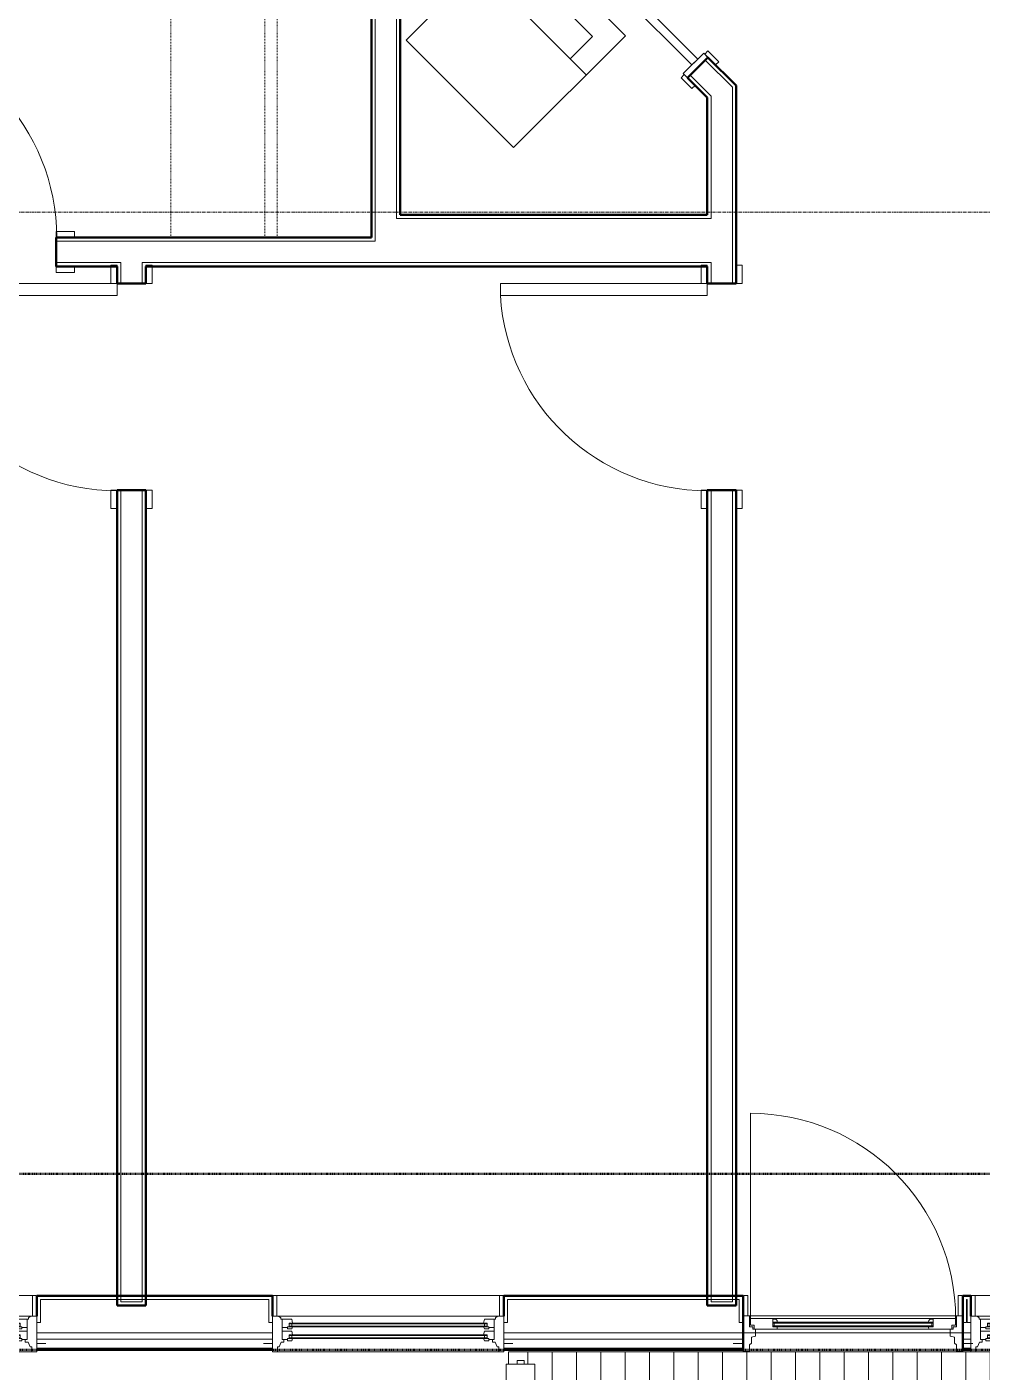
# Model space of a CAD drawing. Header units: inches. Extents: x -4218 to -1830, y 9767 to 12426.
# Drawn here: x -2408.9 to -2251.9, y 9976.5 to 10197.6 of the extents above; entities that cross this region are included whole.
import ezdxf

# ---------------------------------------------------------------- set-up
doc = ezdxf.new("R2010")
doc.units = ezdxf.units.IN
doc.header["$MEASUREMENT"] = 0
for name, pattern in [('Dash', [0.25, 0.125, -0.125]), ('Dash 1_16_', [0.125, 0.0625, -0.0625]), ('Grid Line 1_2_', [0.875, 0.5, -0.125, 0.125, -0.125])]:
    doc.linetypes.add(name, pattern=pattern)
for name, color, linetype, lineweight in [('0-1', 7, 'Continuous', 5), ('0-2', 252, 'Continuous', 9), ('A-DOOR-1', 10, 'Continuous', 9), ('A-DOOR-2', 50, 'Continuous', 20), ('A-DOOR-4', 31, 'Continuous', 9), ('A-DOOR-5', 31, 'Continuous', 20), ('A-DOOR-FRAM', 31, 'Continuous', 20), ('A-DOOR-FRAM-1', 50, 'Continuous', 20), ('A-DOOR-FRAM-2', 31, 'Continuous', 9), ('A-DOOR-GLAZ', 31, 'Continuous', 9), ('A-FLOR-4', 192, 'Continuous', 9), ('A-FLOR-HRAL', 11, 'Continuous', 9), ('A-FLOR-PATT-1', 9, 'Continuous', 9), ('A-GLAZ-1', 151, 'Continuous', 9), ('A-GLAZ-2', 151, 'Continuous', 20), ('A-WALL', 113, 'Continuous', 13), ('A-WALL-1', 7, 'Continuous', 50), ('A-WALL-2', 250, 'Continuous', 13), ('A-WALL-8', 113, 'Continuous', 50), ('C-PROP-LINE-1', 91, 'Dash 1_16_', 50), ('I-WALL-1', 7, 'Continuous', 50), ('P-SANR-FIXT-1', 10, 'Continuous', 9), ('Q-CASE-HDLN-1', 10, 'Dash', 9), ('S-GRID-1', 1, 'Grid Line 1_2_', 9)]:
    doc.layers.add(name, color=color, linetype=linetype, lineweight=lineweight)

# ---------------------------------------------------------------- blocks, each defined once
blk = doc.blocks.new('OD_CW_Closet - OD_CW_Closet-3115502-BACKGROUND - 2ND FLOOR')
at = {"layer": 'Q-CASE-HDLN-1'}
for p, q in [((78.86, 24), (0.74, 24)), ((0.74, 24), (0.74, -9)), ((78.86, -9), (78.86, 24)), ((0.74, 8.5), (78.86, 8.5)), ((0.74, 6.5), (78.86, 6.5)), ((0.74, -9), (78.86, -9))]:
    blk.add_line(p, q, dxfattribs=at)
blk = doc.blocks.new('Stacked Washer and Dryer - 26_x25_ - Private-1352637-BACKGROUND - 2ND FLOOR')
at = {"layer": 'P-SANR-FIXT-1'}
for p, q in [((0, 12.5), (26, 12.5)), ((0, 12.5), (0, -12.5)), ((16.90625, 12.5), (16.90625, -12.5)), ((26, 12.5), (26, -12.5)), ((16.90625, 8.75), (22.09375, 8.75)), ((22.09375, 8.75), (22.09375, -8.75)), ((22.09375, -8.75), (16.90625, -8.75)), ((26, -12.5), (0, -12.5))]:
    blk.add_line(p, q, dxfattribs=at)
blk = doc.blocks.new('SLIDING - FLUSH - 5-0 x 6-8-3203585-BACKGROUND - 2ND FLOOR')
at = {"layer": 'A-DOOR-1'}
for p, q in [((-30.25, 3), (-32.75, 3)), ((-32.75, 3), (-32.75, 2.25)), ((-32.75, 2.25), (-30.25, 2.25)), ((-30.25, 2.25), (-30.25, 3)), ((30.25, 3), (30.25, 2.25)), ((32.75, 3), (30.25, 3)), ((30.25, 2.25), (32.75, 2.25)), ((32.75, 2.25), (32.75, 3)), ((-30.25, -2.5), (-32.75, -2.5)), ((-32.75, -2.5), (-32.75, -3.25)), ((-32.75, -3.25), (-30.25, -3.25)), ((-30.25, -3.25), (-30.25, -2.5)), ((32.75, -2.5), (30.25, -2.5)), ((30.25, -2.5), (30.25, -3.25)), ((30.25, -3.25), (32.75, -3.25)), ((32.75, -3.25), (32.75, -2.5))]:
    blk.add_line(p, q, dxfattribs=at)
at = {"layer": 'A-DOOR-2'}
for p, q in [((1, 2.25), (-30, 2.25)), ((-30, 2.25), (-30, 0.87)), ((1, 0.87), (1, 2.25)), ((-30, 0.87), (1, 0.87)), ((30, 0.87), (-1, 0.87)), ((-1, 0.87), (-1, -0.5)), ((30, -0.5), (30, 0.87)), ((-1, -0.5), (30, -0.5))]:
    blk.add_line(p, q, dxfattribs=at)
at = {"layer": 'A-DOOR-FRAM-1'}
for p, q in [((-30, 2.25), (-31, 2.25)), ((-31, 2.25), (-31, -2.5)), ((-30, -2.5), (-30, 2.25)), ((31, 2.25), (30, 2.25)), ((30, 2.25), (30, -2.5)), ((31, -2.5), (31, 2.25)), ((-31, -2.5), (-30, -2.5)), ((30, -2.5), (31, -2.5))]:
    blk.add_line(p, q, dxfattribs=at)
blk = doc.blocks.new('SWING - SINGLE - FLUSH - 2-10 x 6-8 - PRIVACY-3199407-BACKGROUND - 2ND FLOOR')
at = {"layer": 'A-DOOR-1'}
blk.add_arc((17, 2.37), 34.07, 93.3657, 180, dxfattribs=at)
at = {"layer": 'A-DOOR-2'}
for p, q in [((15, 2.37), (15, 36.38)), ((17, 36.38), (15, 36.38)), ((17, 2.37), (17, 36.38)), ((17, 2.37), (15, 2.37))]:
    blk.add_line(p, q, dxfattribs=at)
at = {"layer": 'A-DOOR-FRAM-1'}
for p, q in [((-17, 3.37), (-20, 3.37)), ((-20, 3.37), (-20, 2.37)), ((-20, 2.37), (-17, 2.37)), ((-17, 2.37), (-17, 3.37)), ((20, 3.37), (17, 3.37)), ((17, 3.37), (17, 2.37)), ((17, 2.37), (20, 2.37)), ((20, 2.37), (20, 3.37)), ((-17, -2.38), (-20, -2.38)), ((-20, -2.38), (-20, -3.38)), ((-20, -3.38), (-17, -3.38)), ((-17, -3.38), (-17, -2.38)), ((20, -2.38), (17, -2.38)), ((17, -2.38), (17, -3.38)), ((17, -3.38), (20, -3.38)), ((20, -3.38), (20, -2.38))]:
    blk.add_line(p, q, dxfattribs=at)
blk = doc.blocks.new('SWING - SINGLE - FLUSH - 2-10 x 6-8 - PASSAGE-3199423-BACKGROUND - 2ND FLOOR')
at = {"layer": 'A-DOOR-1'}
blk.add_arc((17, -2.38), 34.07, 180, 266.6343, dxfattribs=at)
at = {"layer": 'A-DOOR-2'}
for p, q in [((15, -2.38), (15, -36.38)), ((17, -2.38), (15, -2.38)), ((17, -2.38), (17, -36.38)), ((17, -36.38), (15, -36.38))]:
    blk.add_line(p, q, dxfattribs=at)
at = {"layer": 'A-DOOR-FRAM-1'}
for p, q in [((-20, 2.37), (-20, 3.37)), ((-20, 3.37), (-17, 3.37)), ((-17, 2.37), (-20, 2.37)), ((-17, 3.37), (-17, 2.37)), ((17, 2.37), (17, 3.37)), ((17, 3.37), (20, 3.37)), ((20, 2.37), (17, 2.37)), ((20, 3.37), (20, 2.37)), ((-20, -2.38), (-17, -2.38)), ((-20, -3.38), (-20, -2.38)), ((-17, -3.38), (-20, -3.38)), ((-17, -2.38), (-17, -3.38)), ((17, -2.38), (20, -2.38)), ((17, -3.38), (17, -2.38)), ((20, -3.38), (17, -3.38)), ((20, -2.38), (20, -3.38))]:
    blk.add_line(p, q, dxfattribs=at)
blk = doc.blocks.new('CTR - 1st Phase - Unit Layouts_rvt-1-BACKGROUND - 2ND FLOOR')
at = {"layer": 'A-WALL-1'}
for p, q in [((-2352.3, 10241.22), (-2352.3, 10163)), ((-2347.55, 10166.75), (-2347.55, 10236.47)), ((-2296.96, 10192.6), (-2300.32, 10189.24)), ((-2292.32, 10187.96), (-2296.96, 10192.6)), ((-2300.32, 10189.24), (-2297.07, 10185.99)), ((-2292.32, 10187.08), (-2292.32, 10187.96)), ((-2292.32, 10181.24), (-2292.32, 10187.08)), ((-2297.07, 10185.99), (-2297.07, 10166.75)), ((-2292.32, 10155.45), (-2292.32, 10181.24)), ((-2352.3, 10163), (-2404.12, 10163)), ((-2404.12, 10163), (-2404.12, 10158.25)), ((-2404.12, 10158.25), (-2394.12, 10158.25)), ((-2394.12, 10158.25), (-2394.12, 10155.45)), ((-2389.37, 10155.45), (-2389.37, 10158.25)), ((-2389.37, 10158.25), (-2352.3, 10158.25)), ((-2352.3, 10158.25), (-2351.67, 10158.25)), ((-2351.67, 10158.25), (-2347.55, 10158.25)), ((-2297.07, 10158.25), (-2297.07, 10155.45)), ((-2394.12, 10155.45), (-2389.37, 10155.45)), ((-2297.07, 10155.45), (-2292.32, 10155.45)), ((-2394.12, 10121.45), (-2394.12, 9987.44)), ((-2389.37, 10121.45), (-2394.12, 10121.45)), ((-2389.37, 9987.44), (-2389.37, 10121.45)), ((-2297.07, 10121.45), (-2297.07, 9987.44)), ((-2292.32, 10121.45), (-2297.07, 10121.45)), ((-2292.32, 9987.44), (-2292.32, 10121.45)), ((-2394.12, 9987.44), (-2393.5, 9987.44)), ((-2393.5, 9987.44), (-2390, 9987.44)), ((-2390, 9987.44), (-2389.37, 9987.44)), ((-2297.07, 9987.44), (-2296.45, 9987.44)), ((-2296.45, 9987.44), (-2292.95, 9987.44)), ((-2292.95, 9987.44), (-2292.32, 9987.44))]:
    blk.add_line(p, q, dxfattribs=at)
at = {"layer": 'A-WALL-2'}
for p, q in [((-2351.67, 10240.59), (-2351.67, 10162.38)), ((-2348.17, 10237.09), (-2348.17, 10166.13)), ((-2292.95, 10187.7), (-2297.4, 10192.16)), ((-2296.45, 10186.25), (-2299.88, 10189.68)), ((-2292.95, 10187.7), (-2292.95, 10182.75)), ((-2296.45, 10186.25), (-2296.45, 10185.37)), ((-2296.45, 10166.13), (-2296.45, 10185.37)), ((-2292.95, 10182.75), (-2292.95, 10181.87)), ((-2292.95, 10155.45), (-2292.95, 10181.87)), ((-2347.55, 10166.13), (-2348.17, 10166.13)), ((-2297.07, 10166.13), (-2347.55, 10166.13)), ((-2296.45, 10166.13), (-2297.07, 10166.13)), ((-2352.3, 10162.38), (-2404.12, 10162.38)), ((-2352.3, 10162.38), (-2351.67, 10162.38)), ((-2393.5, 10158.88), (-2404.12, 10158.88)), ((-2393.5, 10158.88), (-2393.5, 10158.25)), ((-2393.5, 10155.45), (-2393.5, 10158.25)), ((-2390, 10158.88), (-2390, 10158.25)), ((-2352.3, 10158.88), (-2390, 10158.88)), ((-2390, 10155.45), (-2390, 10158.25)), ((-2352.3, 10158.88), (-2351.67, 10158.88)), ((-2348.17, 10158.88), (-2351.67, 10158.88)), ((-2347.55, 10158.88), (-2348.17, 10158.88)), ((-2297.07, 10158.88), (-2347.55, 10158.88)), ((-2296.45, 10158.88), (-2297.07, 10158.88)), ((-2296.45, 10155.45), (-2296.45, 10158.88)), ((-2393.5, 9988.06), (-2393.5, 10121.45)), ((-2390, 9988.06), (-2390, 10121.45)), ((-2296.45, 9988.06), (-2296.45, 10121.45)), ((-2292.95, 9988.06), (-2292.95, 10121.45)), ((-2393.5, 9988.06), (-2390, 9988.06)), ((-2296.45, 9988.06), (-2292.95, 9988.06))]:
    blk.add_line(p, q, dxfattribs=at)
at = {"layer": 'I-WALL-1'}
for p, q in [((-2297.07, 10166.75), (-2347.55, 10166.75)), ((-2347.55, 10158.25), (-2297.07, 10158.25))]:
    blk.add_line(p, q, dxfattribs=at)
at = {"layer": '0-2'}
for name, p, rotation in [('OD_CW_Closet - OD_CW_Closet-3115502-BACKGROUND - 2ND FLOOR', (-2376.3, 10241.87), 269.9999999999687), ('SLIDING - FLUSH - 5-0 x 6-8-3203585-BACKGROUND - 2ND FLOOR', (-2320.47, 10212.93), 314.9999999998772), ('Stacked Washer and Dryer - 26_x25_ - Private-1352637-BACKGROUND - 2ND FLOOR', (-2337.77, 10186.62), 44.99999999984976), ('SWING - SINGLE - FLUSH - 2-10 x 6-8 - PASSAGE-3199423-BACKGROUND - 2ND FLOOR', (-2421.12, 10160.63), 180), ('SWING - SINGLE - FLUSH - 2-10 x 6-8 - PRIVACY-3199407-BACKGROUND - 2ND FLOOR', (-2391.75, 10138.45), 90.00000000002112), ('SWING - SINGLE - FLUSH - 2-10 x 6-8 - PRIVACY-3199407-BACKGROUND - 2ND FLOOR', (-2294.7, 10138.45), 89.99999999994733)]:
    blk.add_blockref(name, p, dxfattribs=dict(at, rotation=rotation))
blk = doc.blocks.new('Door-Inswing-Andersen-400_Series-Single - 3_ 0-1_8_ x custom height - 2ND FLOOR-2896157-BACKGROUND - 2ND FLOOR')
at = {"layer": 'A-DOOR-4'}
blk.add_line((16.87, -0.66), (16.87, -34.41), dxfattribs=at)
blk.add_arc((16.87, -0.66), 33.75, 180, 270, dxfattribs=at)
at = {"layer": 'A-DOOR-5'}
for p, q in [((-16.26, 0.42), (-16.87, 0.41)), ((-16.87, 0.41), (-16.87, -0.66)), ((-16.26, 1.06), (-16.26, 0.42)), ((-16.26, 1.06), (-12.44, 1.06)), ((-13.19, 0.66), (-12.44, 0.66)), ((-13.19, -0.66), (-13.19, 0.66)), ((-12.44, 0.75), (-12.47, 1.06)), ((12.44, 1.06), (-12.44, 1.06)), ((-12.44, 0.66), (-12.44, 0.75)), ((16.26, 1.06), (12.44, 1.06)), ((12.44, 0.75), (12.47, 1.06)), ((12.44, 0.66), (12.44, 0.75)), ((13.19, 0.66), (12.44, 0.66)), ((13.19, -0.66), (13.19, 0.66)), ((16.26, 1.06), (16.26, 0.42)), ((16.26, 0.42), (16.87, 0.41)), ((16.87, 0.41), (16.87, -0.66)), ((-16.87, -0.66), (-12.44, -0.66)), ((-12.44, -0.09), (-13.19, -0.09)), ((-13.19, -0.59), (-12.67, -0.59)), ((-13.19, -0.66), (-13.19, -0.59)), ((-12.67, -0.59), (-12.47, -0.34)), ((-12.47, -0.34), (-12.44, -0.16)), ((-12.44, -0.16), (-12.44, -0.09)), ((12.44, -0.66), (-12.44, -0.66)), ((12.44, -0.09), (13.19, -0.09)), ((12.44, -0.16), (12.44, -0.09)), ((12.47, -0.34), (12.44, -0.16)), ((16.87, -0.66), (12.44, -0.66)), ((12.67, -0.59), (12.47, -0.34)), ((13.19, -0.59), (12.67, -0.59)), ((13.19, -0.66), (13.19, -0.59))]:
    blk.add_line(p, q, dxfattribs=at)
at = {"layer": 'A-DOOR-FRAM'}
for p, q in [((-18.06, 4.8), (-18.06, 4.44)), ((-18.06, 4.75), (-18.06, -1.13)), ((-18.06, 4.75), (-17.03, 4.75)), ((-18.06, 4.44), (-18.06, -1.13)), ((-17.03, 3.63), (-17.03, 4.75)), ((17.03, 3.63), (17.03, 4.75)), ((18.06, 4.75), (17.03, 4.75)), ((18.06, 4.44), (18.06, 4.8)), ((18.06, 4.75), (18.06, -1.13)), ((18.06, -1.13), (18.06, 4.44)), ((-19.69, 3.44), (-18.06, 3.44)), ((-16.69, 3.39), (-17.03, 3.63)), ((-16.69, 2.39), (-16.69, 3.39)), ((-16, 2.23), (-16.69, 2.39)), ((-16, 1.09), (-16, 2.23)), ((16, 2.23), (16.69, 2.39)), ((16, 1.09), (16, 2.23)), ((16.69, 3.39), (17.03, 3.63)), ((16.69, 2.39), (16.69, 3.39)), ((19.69, 3.44), (18.06, 3.44)), ((-17.03, 0.66), (-16.45, 0.66)), ((-17.03, -1.13), (-17.03, 0.66)), ((-16.45, 0.66), (-16.45, 1.09)), ((-16.45, 1.09), (-16, 1.09)), ((16.45, 1.09), (16, 1.09)), ((16.45, 0.66), (16.45, 1.09)), ((17.03, 0.66), (16.45, 0.66)), ((17.03, -1.13), (17.03, 0.66)), ((-18.06, -1.13), (-17.94, -1.13)), ((-17.69, -1.13), (-18.06, -1.13)), ((-18.06, -1.13), (-17.03, -1.13)), ((-17.31, -1.13), (17.31, -1.13)), ((18.06, -1.13), (17.03, -1.13)), ((17.94, -1.13), (18.06, -1.13))]:
    blk.add_line(p, q, dxfattribs=at)
at = {"layer": 'A-DOOR-FRAM-2'}
for p, q in [((-17.31, -1.13), (-17.94, -1.13)), ((-17.94, -1.13), (-17.94, -4.44)), ((-17.31, -4.44), (-17.31, -1.13)), ((17.94, -1.13), (17.31, -1.13)), ((17.31, -1.13), (17.31, -4.44)), ((17.94, -4.44), (17.94, -1.13)), ((-17.94, -4.44), (-17.31, -4.44)), ((17.31, -4.44), (17.94, -4.44))]:
    blk.add_line(p, q, dxfattribs=at)
at = {"layer": 'A-DOOR-GLAZ'}
for p, q in [((-12.44, 0.5), (-13.19, 0.5)), ((-13.19, 0.06), (-12.44, 0.06)), ((-12.98, 0.5), (-12.98, 0.06)), ((12.44, 0.66), (-12.44, 0.66)), ((12.44, 0.5), (-12.44, 0.5)), ((12.44, 0.06), (-12.44, 0.06)), ((12.44, 0.5), (13.19, 0.5)), ((13.19, 0.06), (12.44, 0.06)), ((12.98, 0.5), (12.98, 0.06)), ((12.44, -0.09), (-12.44, -0.09))]:
    blk.add_line(p, q, dxfattribs=at)
blk = doc.blocks.new('Window-Double_Hung-Andersen-400_Series-Tilt_Wash - DOUBLE HUNG - REVERSE COTTAGE - 2ND FLOOR-2888952-BACKGROUND - 2ND FLOOR')
at = {"layer": 'A-GLAZ-1'}
for p, q in [((-18.95, 4.44), (18.95, 4.44)), ((-18.95, 1.06), (-18.95, 4.44)), ((-18.32, 1.06), (-18.32, 4.44)), ((18.32, 1.06), (18.32, 4.44)), ((18.95, 4.44), (18.95, 1.06)), ((-19.01, 2.44), (-19.01, 3.94)), ((-19.01, 3.94), (-18.95, 3.94)), ((-18.95, 2.44), (-19.01, 2.44)), ((18.95, 3.94), (19.01, 3.94)), ((19.01, 2.44), (18.95, 2.44)), ((19.01, 3.94), (19.01, 2.44)), ((18.95, 1.06), (-18.95, 1.06)), ((-16.29, -0.19), (-15.7, -0.19)), ((-16.29, -0.56), (-15.7, -0.56)), ((-16.29, -2.13), (-15.7, -2.13)), ((-15.82, -0.56), (-15.82, -0.19)), ((-15.82, -2.5), (-15.82, -2.13)), ((-15.7, -0.06), (15.7, -0.06)), ((-15.7, -0.19), (15.7, -0.19)), ((-15.7, -0.56), (15.7, -0.56)), ((-15.7, -0.69), (15.7, -0.69)), ((-15.7, -2), (15.7, -2)), ((-15.7, -2.13), (15.7, -2.13)), ((16.29, -0.19), (15.7, -0.19)), ((16.29, -0.56), (15.7, -0.56)), ((16.29, -2.13), (15.7, -2.13)), ((15.82, -0.56), (15.82, -0.19)), ((15.82, -2.5), (15.82, -2.13)), ((-16.29, -2.5), (-15.7, -2.5)), ((-15.7, -2.5), (15.7, -2.5)), ((-15.7, -2.63), (15.7, -2.63)), ((16.29, -2.5), (15.7, -2.5))]:
    blk.add_line(p, q, dxfattribs=at)
at = {"layer": 'A-GLAZ-2'}
for p, q in [((-19.01, 1.06), (19.01, 1.06)), ((-19.01, -4.81), (-19.01, 1.06)), ((-17.67, 0.78), (-18, 1.06)), ((-17.67, 0.78), (-17.67, 0.56)), ((-17.67, 0.56), (-15.86, 0.56)), ((-17.42, -2.75), (-17.42, 0.56)), ((-15.86, 0.56), (-15.7, -0.06)), ((15.86, 0.56), (15.7, -0.06)), ((17.67, 0.56), (15.86, 0.56)), ((17.42, -2.75), (17.42, 0.56)), ((17.67, 0.78), (18, 1.06)), ((17.67, 0.78), (17.67, 0.56)), ((19.01, 1.06), (19.01, -4.81)), ((-17.42, -0.81), (-16.57, -0.81)), ((-17.42, -1.38), (-15.86, -1.38)), ((-16.57, -0.69), (-16.57, -1.03)), ((-15.7, -0.69), (-16.57, -0.69)), ((-15.86, -1.03), (-16.57, -1.03)), ((-16.29, -0.69), (-16.29, -0.06)), ((-15.7, -0.06), (-16.29, -0.06)), ((-16.29, -2.63), (-16.29, -2)), ((-15.7, -2), (-16.29, -2)), ((-15.86, -1.03), (-15.7, -0.69)), ((-15.86, -1.38), (-15.7, -2)), ((15.7, -0.06), (16.29, -0.06)), ((15.86, -1.03), (15.7, -0.69)), ((15.7, -0.69), (16.57, -0.69)), ((15.86, -1.38), (15.7, -2)), ((15.7, -2), (16.29, -2)), ((15.86, -1.03), (16.57, -1.03)), ((17.42, -1.38), (15.86, -1.38)), ((16.29, -0.69), (16.29, -0.06)), ((16.29, -2.63), (16.29, -2)), ((16.57, -0.69), (16.57, -1.03)), ((17.42, -0.81), (16.57, -0.81)), ((-19.01, -3.44), (-20.51, -3.44)), ((-18.2, -4), (-17.92, -4)), ((-18.2, -4.81), (-18.2, -4)), ((-17.92, -4), (-17.61, -3.19)), ((-17.61, -3.19), (-17.14, -3.19)), ((-17.42, -2.75), (-16.57, -2.75)), ((-17.14, -3.19), (-17.14, -2.75)), ((-16.57, -2.63), (-16.57, -2.97)), ((-15.7, -2.63), (-16.57, -2.63)), ((-15.86, -2.97), (-16.57, -2.97)), ((-15.86, -2.97), (-15.7, -2.63)), ((15.86, -2.97), (15.7, -2.63)), ((15.7, -2.63), (16.57, -2.63)), ((15.86, -2.97), (16.57, -2.97)), ((16.57, -2.63), (16.57, -2.97)), ((17.42, -2.75), (16.57, -2.75)), ((17.14, -3.19), (17.14, -2.75)), ((17.61, -3.19), (17.14, -3.19)), ((17.92, -4), (17.61, -3.19)), ((18.2, -4), (17.92, -4)), ((18.2, -4.81), (18.2, -4)), ((19.01, -3.44), (20.51, -3.44)), ((19.01, -4.81), (-19.01, -4.81))]:
    blk.add_line(p, q, dxfattribs=at)
blk = doc.blocks.new('Railing - Baluster_01-2700443-BACKGROUND - 2ND FLOOR')
at = {"layer": 'A-FLOR-HRAL'}
for p, q in [((-0.59, 1.18), (0.59, 1.18)), ((-0.59, 0.59), (-0.59, 1.18)), ((0.59, 1.18), (0.59, 0.59))]:
    blk.add_line(p, q, dxfattribs=at)
blk = doc.blocks.new('Railing - Railing-2700276-BACKGROUND - 2ND FLOOR')
at = {"layer": 'A-FLOR-HRAL'}
for p, q in [((-2330.14, 9977.83), (-2330.14, 9926.58)), ((-2330.14, 9977.83), (-2329.66, 9977.83)), ((-2329.66, 9977.83), (-2325.88, 9977.83)), ((-2325.88, 9977.83), (-2325.41, 9977.83)), ((-2325.41, 9931.3), (-2325.41, 9977.83)), ((-2220.81, 9977.83), (-2220.81, 9931.3)), ((-2220.81, 9977.83), (-2220.34, 9977.83)), ((-2220.34, 9977.83), (-2216.56, 9977.83)), ((-2216.56, 9977.83), (-2216.09, 9977.83)), ((-2216.09, 9926.58), (-2216.09, 9977.83)), ((-2220.81, 9931.3), (-2325.41, 9931.3)), ((-2330.14, 9926.58), (-2216.09, 9926.58))]:
    blk.add_line(p, q, dxfattribs=at)
for points, knots in [([(-2325.88, 9930.83), (-2325.84, 9930.87), (-2325.78, 9930.93), (-2325.7, 9931.01), (-2325.66, 9931.06), (-2325.62, 9931.09), (-2325.59, 9931.13), (-2325.56, 9931.16), (-2325.53, 9931.18), (-2325.5, 9931.21), (-2325.47, 9931.24), (-2325.45, 9931.27), (-2325.42, 9931.29), (-2325.41, 9931.3), (-2325.41, 9931.3)], [0, 0, 0, 0, 0.166667, 0.25, 0.333333, 0.375, 0.416667, 0.5, 0.541667, 0.583333, 0.666667, 0.75, 0.833333, 1, 1, 1, 1]), ([(-2220.34, 9930.83), (-2220.38, 9930.87), (-2220.44, 9930.93), (-2220.52, 9931.01), (-2220.57, 9931.06), (-2220.6, 9931.09), (-2220.63, 9931.13), (-2220.67, 9931.16), (-2220.69, 9931.18), (-2220.72, 9931.21), (-2220.75, 9931.24), (-2220.78, 9931.27), (-2220.8, 9931.29), (-2220.81, 9931.3), (-2220.81, 9931.3)], [0, 0, 0, 0, 0.166667, 0.25, 0.333333, 0.375, 0.416667, 0.5, 0.541667, 0.583333, 0.666667, 0.75, 0.833333, 1, 1, 1, 1]), ([(-2330.14, 9926.58), (-2330.14, 9926.58), (-2330.13, 9926.59), (-2330.1, 9926.61), (-2330.07, 9926.64), (-2330.05, 9926.67), (-2330.02, 9926.69), (-2329.99, 9926.72), (-2329.95, 9926.76), (-2329.91, 9926.8), (-2329.87, 9926.84), (-2329.84, 9926.88), (-2329.77, 9926.95), (-2329.7, 9927.01), (-2329.66, 9927.05)], [0, 0, 0, 0, 0.166667, 0.25, 0.333333, 0.416667, 0.458333, 0.5, 0.583333, 0.666667, 0.708333, 0.75, 0.833333, 1, 1, 1, 1]), ([(-2216.09, 9926.58), (-2216.09, 9926.58), (-2216.09, 9926.59), (-2216.12, 9926.61), (-2216.15, 9926.64), (-2216.18, 9926.67), (-2216.2, 9926.69), (-2216.23, 9926.72), (-2216.27, 9926.76), (-2216.31, 9926.8), (-2216.35, 9926.84), (-2216.39, 9926.88), (-2216.46, 9926.95), (-2216.52, 9927.01), (-2216.56, 9927.05)], [0, 0, 0, 0, 0.166667, 0.25, 0.333333, 0.416667, 0.458333, 0.5, 0.583333, 0.666667, 0.708333, 0.75, 0.833333, 1, 1, 1, 1])]:
    blk.add_open_spline(points, degree=3, knots=knots, dxfattribs=at)
blk.add_blockref('Railing - Baluster_01-2700443-BACKGROUND - 2ND FLOOR', (-2327.77, 9977.24))
blk = doc.blocks.new('Family - ___-2835860-BACKGROUND - 2ND FLOOR')
at = {"layer": 'C-PROP-LINE-1'}
blk.add_line((-2067.55, 9980.19), (-2523.72, 9980.19), dxfattribs=at)
blk = doc.blocks.new('Family - ___-2835903-BACKGROUND - 2ND FLOOR')
at = {"layer": 'C-PROP-LINE-1'}
blk.add_line((-2096.45, 10009.09), (-3831.82, 10009.09), dxfattribs=at)
blk = doc.blocks.new('Family - ___-2835932-BACKGROUND - 2ND FLOOR')
at = {"layer": 'C-PROP-LINE-1'}
blk.add_line((-2067.55, 9980.19), (-3860.72, 9980.19), dxfattribs=at)

msp = doc.modelspace()

# ---------------------------------------------------------------- hatches: boundary and pattern name
at = {"layer": 'A-FLOR-PATT-1'}
h = msp.add_hatch(dxfattribs=at)
h.set_pattern_fill('FP_9', color=256, style=0, pattern_type=2)
h.set_pattern_definition([(90, (-1554.576, 11021.939), (-4, 2e-16), []), (180, (-1554.576, 11021.939), (-8, -8), [4, -28]), (180, (-1558.576, 11037.939), (-8, -8), [4, -28])])
h.paths.add_polyline_path([(-2262.05, 9931.3), (-2220.81, 9931.3), (-2220.79, 9977.83), (-2216.45, 9977.83), (-2216.45, 9979.81), (-2329.77, 9979.83), (-2329.77, 9977.83), (-2328.36, 9977.83), (-2328.36, 9978.42), (-2327.18, 9978.42), (-2327.18, 9977.83), (-2325.41, 9977.83), (-2325.41, 9931.3), (-2295.56, 9931.3)], flags=0)

# ---------------------------------------------------------------- linework, layer by layer
at = {"layer": 'A-FLOR-4'}
for p, q in [((-2291.19, 9982.94), (-2255.06, 9982.94)), ((-2253.74, 9979.83), (-2329.77, 9979.83)), ((-2329.77, 9979.83), (-2329.77, 9977.83))]:
    msp.add_line(p, q, dxfattribs=at)
at = {"layer": 'A-WALL'}
for p, q in [((-2406.71, 9988.44), (-2406.71, 9984.63)), ((-2369.19, 9988.44), (-2406.71, 9988.44)), ((-2369.19, 9984.63), (-2369.19, 9988.44)), ((-2329.91, 9988.44), (-2329.91, 9984.63)), ((-2291.81, 9988.44), (-2329.91, 9988.44)), ((-2291.81, 9984.63), (-2291.81, 9988.44)), ((-2254.44, 9988.44), (-2254.44, 9984.63)), ((-2254.36, 9988.44), (-2254.44, 9988.44)), ((-2254.36, 9984.63), (-2254.36, 9988.44)), ((-2407.34, 9984.63), (-2406.71, 9984.63)), ((-2369.19, 9984.63), (-2368.56, 9984.63)), ((-2330.54, 9984.63), (-2329.91, 9984.63)), ((-2291.81, 9984.63), (-2291.19, 9984.63)), ((-2255.06, 9984.63), (-2254.44, 9984.63)), ((-2254.36, 9984.63), (-2253.74, 9984.63)), ((-2407.34, 9982.94), (-2368.56, 9982.94)), ((-2407.34, 9981.94), (-2368.56, 9981.94)), ((-2330.54, 9982.94), (-2291.19, 9982.94)), ((-2330.54, 9981.94), (-2291.19, 9981.94)), ((-2255.06, 9982.94), (-2253.74, 9982.94)), ((-2255.06, 9981.94), (-2253.74, 9981.94)), ((-2407.34, 9980.44), (-2368.56, 9980.44)), ((-2330.54, 9980.44), (-2291.19, 9980.44)), ((-2255.06, 9980.44), (-2253.74, 9980.44))]:
    msp.add_line(p, q, dxfattribs=at)
at = {"layer": 'A-WALL-8'}
for p, q in [((-2368.56, 9989.06), (-2407.34, 9989.06)), ((-2407.34, 9989.06), (-2407.34, 9985.69)), ((-2368.56, 9985.69), (-2368.56, 9989.06)), ((-2291.19, 9989.06), (-2330.54, 9989.06)), ((-2330.54, 9989.06), (-2330.54, 9985.69)), ((-2291.19, 9980.19), (-2291.19, 9989.06)), ((-2253.74, 9989.06), (-2255.06, 9989.06)), ((-2255.06, 9989.06), (-2255.06, 9980.19)), ((-2253.74, 9985.69), (-2253.74, 9989.06)), ((-2407.34, 9980.19), (-2368.56, 9980.19)), ((-2330.54, 9980.19), (-2291.19, 9980.19)), ((-2255.06, 9980.19), (-2253.74, 9980.19))]:
    msp.add_line(p, q, dxfattribs=at)
at = {"layer": 'S-GRID-1'}
msp.add_line((-1830.2, 10167.19), (-4168.71, 10167.19), dxfattribs=at)

# ---------------------------------------------------------------- block references
at = {"layer": '0-1'}
msp.add_blockref('CTR - 1st Phase - Unit Layouts_rvt-1-BACKGROUND - 2ND FLOOR', (0, 0), dxfattribs=at)
at = {"layer": 'A-DOOR-4', "rotation": 180}
msp.add_blockref('Door-Inswing-Andersen-400_Series-Single - 3_ 0-1_8_ x custom height - 2ND FLOOR-2896157-BACKGROUND - 2ND FLOOR', (-2273.12, 9984.63), dxfattribs=at)
at = {"layer": 'A-FLOR-HRAL'}
msp.add_blockref('Railing - Railing-2700276-BACKGROUND - 2ND FLOOR', (0, 0), dxfattribs=at)
at = {"layer": 'A-GLAZ-1'}
for p in [(-2426.35, 9984.63), (-2349.55, 9984.63), (-2234.72, 9984.63)]:
    msp.add_blockref('Window-Double_Hung-Andersen-400_Series-Tilt_Wash - DOUBLE HUNG - REVERSE COTTAGE - 2ND FLOOR-2888952-BACKGROUND - 2ND FLOOR', p, dxfattribs=at)
at = {"layer": 'C-PROP-LINE-1'}
for name in ['Family - ___-2835860-BACKGROUND - 2ND FLOOR', 'Family - ___-2835932-BACKGROUND - 2ND FLOOR', 'Family - ___-2835903-BACKGROUND - 2ND FLOOR']:
    msp.add_blockref(name, (0, 0), dxfattribs=at)

doc.saveas('drawing.dxf')
